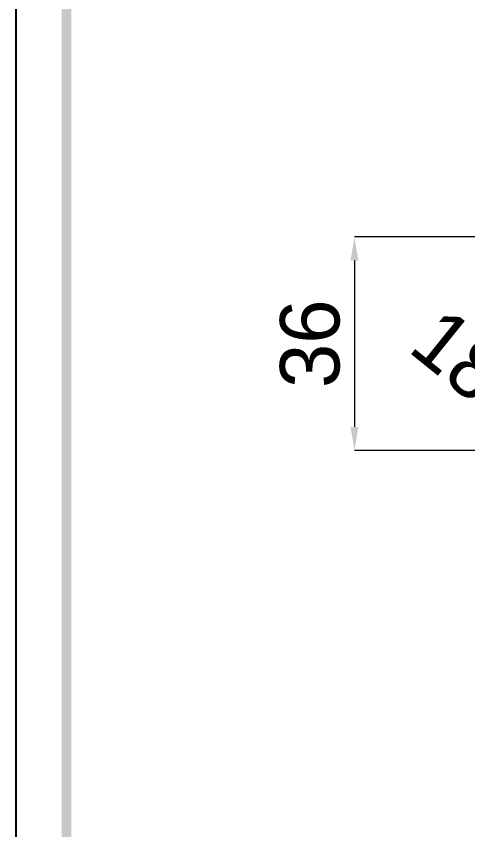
# Model space of a CAD drawing. Header units: millimetres. Extents: x 1091 to 1735, y 843 to 1297.
# Drawn here: x 1091.2 to 1167.2, y 1042.5 to 1179.2 of the extents above; entities that cross this region are included whole.
import ezdxf

# ---------------------------------------------------------------- set-up
doc = ezdxf.new("R2010")
doc.units = ezdxf.units.MM
doc.styles.add('Daelim Dimension', font='')
doc.styles.get('Daelim Dimension').set_extended_font_data('나눔고딕')
doc.dimstyles.new('DEFAULT', dxfattribs={"dimscale": 2, "dimtxt": 2, "dimasz": 2, "dimexe": 0, "dimexo": 2, "dimgap": 1, "dimtad": 1, "dimdec": 1, "dimzin": 9, "dimdsep": 46, "dimtxsty": 'Daelim Dimension', "dimcen": 0.5, "dimclrd": 252, "dimclre": 252, "dimclrt": 3, "dimadec": 1, "dimazin": 0, "dimtfac": 1, "dimtdec": 1, "dimtix": 1, "dimtmove": 0, "dimatfit": 3, "dimfxl": 1, "dimtolj": 1, "dimtzin": 1, "dimlwd": 9, "dimlwe": 9, "dimarcsym": 0})

# ---------------------------------------------------------------- blocks, each defined once
blk = doc.blocks.new('*D4')
at = {"color": 5, "lineweight": 9, "transparency": 16777216}
for p, q in [((1181.24, 1142.13), (1148.12, 1142.13)), ((1148.12, 1138.13), (1148.12, 1110.19)), ((1261.12, 1106.19), (1148.12, 1106.19))]:
    blk.add_line(p, q, dxfattribs=at)
at = {"color": 5, "transparency": 16777216}
for points in [[(1147.46, 1138.13), (1148.79, 1138.13), (1148.12, 1142.13)], [(1147.46, 1110.19), (1148.79, 1110.19), (1148.12, 1106.19)]]:
    blk.add_solid(points, dxfattribs=at)
at = {"layer": 'Defpoints', "color": 0, "transparency": 16777216}
for p in [(1185.24, 1142.13), (1148.12, 1106.19), (1265.12, 1106.19)]:
    blk.add_point(p, dxfattribs=at)
at = {"color": 7, "transparency": 16777216, "insert": (1140.67, 1124.16), "char_height": 10, "attachment_point": 5, "rotation": 90, "style": 'Daelim Dimension'}
blk.add_mtext('\\A1;36', dxfattribs=at)
blk = doc.blocks.new('*D5')
at = {"color": 5, "lineweight": 9, "transparency": 16777216}
for p, q in [((1182.83, 1134.51), (1174.63, 1108.59)), ((1185.24, 1130.78), (1185.24, 1106.95))]:
    blk.add_line(p, q, dxfattribs=at)
blk.add_arc((1185.24, 1142.13), 35.18, 258.9689, 263.4826, dxfattribs=at)
at = {"color": 5, "transparency": 16777216}
for points in [[(1178.35, 1106.95), (1178.68, 1108.25), (1174.63, 1108.59)], [(1181.29, 1107.84), (1181.21, 1106.51), (1185.24, 1106.95)]]:
    blk.add_solid(points, dxfattribs=at)
at = {"layer": 'Defpoints', "color": 0, "transparency": 16777216}
for p in [(1188.83, 1153.47), (1185.24, 1142.13), (1184.04, 1138.32), (1185.24, 1134.78), (1181.66, 1107.13)]:
    blk.add_point(p, dxfattribs=at)
at = {"color": 7, "transparency": 16777216, "insert": (1167.83, 1120.54), "char_height": 10, "attachment_point": 5, "rotation": 321.129, "style": 'Daelim Dimension'}
blk.add_mtext('\\A1;18°', dxfattribs=at)

msp = doc.modelspace()

# ---------------------------------------------------------------- linework, layer by layer
at = {"color": 2}
msp.add_lwpolyline([(1091.24, 1297.22), (1735.44, 1297.22), (1735.44, 843.46), (1091.24, 843.46)], close=True, dxfattribs=at)
at = {"ltscale": 0.5}
msp.add_lwpolyline([(1091.24, 1297.22), (1735.44, 1297.22), (1735.44, 843.46), (1091.24, 843.46)], close=True, dxfattribs=at)
at = {"color": 5, "ltscale": 40}
msp.add_trace([(1098.88, 1289.58), (1100.53, 1289.58), (1098.88, 858.75), (1100.53, 860.4)], dxfattribs=at)

# ---------------------------------------------------------------- dimensions: what is measured, and where the dimension line sits
at = {"color": 5}
dim = msp.add_angular_dim_2l(base=(1181.66, 1107.13), line1=((1185.24, 1142.13), (1185.24, 1134.78)), line2=((1184.04, 1138.32), (1188.83, 1153.47)), dimstyle='DEFAULT', override={"dimtxt": 5, "dimclrd": 5, "dimclre": 5, "dimclrt": 7, "dimadec": 0}, dxfattribs=at)
dim.commit()
dim.dimension.update_dxf_attribs({"geometry": '*D5', "text_midpoint": (1163.16, 1114.74), "dimtype": 162})
dim = msp.add_linear_dim(base=(1148.12, 1106.19), p1=(1185.24, 1142.13), p2=(1265.12, 1106.19), angle=90, dimstyle='DEFAULT', override={"dimtxt": 5, "dimdec": 0, "dimclrd": 5, "dimclre": 5, "dimclrt": 7}, dxfattribs=at)
dim.commit()
dim.dimension.update_dxf_attribs({"geometry": '*D4', "text_midpoint": (1140.67, 1124.16)})

doc.saveas('drawing.dxf')
